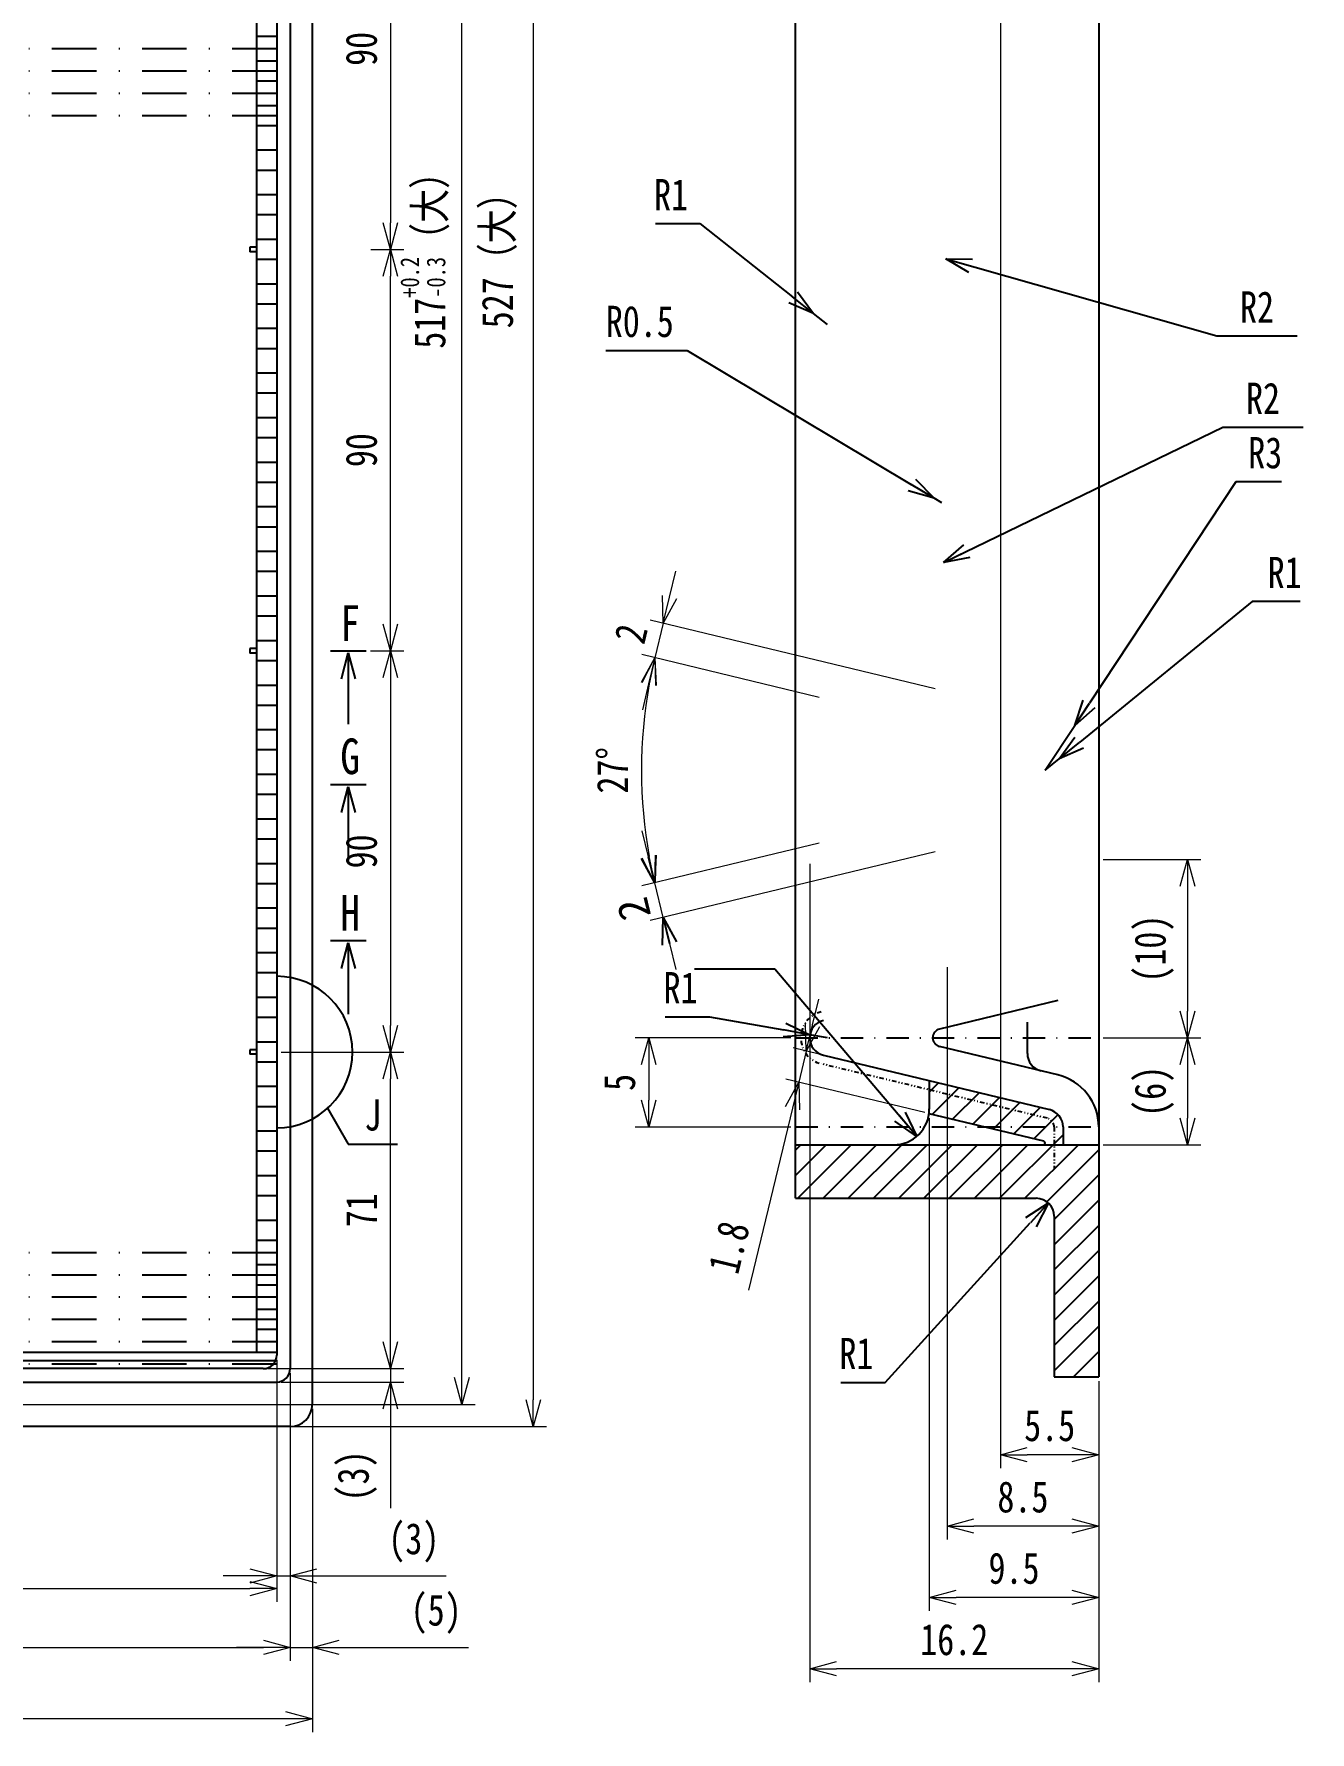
# Model space of a CAD drawing. Extents: x 641 to 1467, y 11 to 605.
# Drawn here: x 940.6 to 1083.7, y 214.9 to 405.3 of the extents above; entities that cross this region are included whole.
import ezdxf

# ---------------------------------------------------------------- set-up
doc = ezdxf.new("R2010")
doc.units = 0
doc.header["$MEASUREMENT"] = 0
doc.linetypes.add('DASHDOT', pattern=[1, 0.5, -0.25, 0, -0.25])
doc.linetypes.add('DIVIDE', pattern=[1.25, 0.5, -0.25, 0, -0.25, 0, -0.25])
doc.layers.get('0').update_dxf_attribs({"linetype": 'CONTINUOUS'})
doc.layers.get('DEFPOINTS').update_dxf_attribs({"linetype": 'CONTINUOUS'})
for name, color, linetype in [('DD0-2', 4, 'CONTINUOUS'), ('M1-1', 2, 'CONTINUOUS'), ('M1-2', 2, 'CONTINUOUS'), ('M2-1', 234, 'CONTINUOUS'), ('M2-2', 234, 'CONTINUOUS'), ('M21-1', 2, 'CONTINUOUS'), ('M3-1', 154, 'CONTINUOUS'), ('M4-2', 114, 'CONTINUOUS'), ('M80-3', 7, 'CONTINUOUS')]:
    doc.layers.add(name, color=color, linetype=linetype)
doc.styles.add('FS2312', font='', dxfattribs={"width": 0.8})
doc.styles.get("Standard").update_dxf_attribs({"font": ''})
doc.styles.get('FS2312').set_extended_font_data('SimSun')
doc.styles.get('Standard').set_extended_font_data('SimSun')
doc.dimstyles.new('ISO-25', dxfattribs={"dimtxt": 3.5, "dimasz": 3, "dimexe": 1.5, "dimexo": 0.5, "dimtad": 1, "dimdec": 1, "dimlfac": 2, "dimdsep": 46, "dimtxsty": 'FS2312', "dimblk": 'OPEN30', "dimcen": 0.09, "dimclrd": 4, "dimclre": 4, "dimclrt": 4, "dimadec": 0, "dimazin": 0, "dimtfac": 1, "dimtdec": 1, "dimtmove": 0, "dimatfit": 3, "dimldrblk": 'OPEN30', "dimfxl": 1, "dimlwd": 18, "dimlwe": 18, "dimarcsym": 0})
doc.dimstyles.new('LEADSTYL', dxfattribs={"dimtxt": 3, "dimasz": 3, "dimexe": 0.18, "dimexo": 0.0625, "dimgap": 1, "dimtad": 0, "dimtih": 1, "dimtoh": 1, "dimdec": 4, "dimzin": 0, "dimdsep": 46, "dimtxsty": 'Standard', "dimblk1": 'OPEN', "dimblk2": 'OPEN', "dimsah": 1, "dimcen": 0.09, "dimadec": 0, "dimazin": 0, "dimtfac": 1, "dimtdec": 4, "dimtofl": 0, "dimtmove": 0, "dimatfit": 3, "dimldrblk": 'OPEN', "dimfxl": 1, "dimtolj": 1, "dimtzin": 0, "dimarcsym": 0})
doc.dimstyles.get("Standard").update_dxf_attribs({"dimtxt": 3.5, "dimasz": 3, "dimexe": 1.5, "dimexo": 0.5, "dimgap": 1.5, "dimtad": 3, "dimtoh": 1, "dimlfac": 0.5, "dimdsep": 46, "dimtxsty": 'FS2312', "dimblk1": 'OPEN', "dimblk2": 'OPEN', "dimsah": 1, "dimcen": 0.09, "dimadec": 0, "dimazin": 0, "dimtfac": 1, "dimtmove": 0, "dimatfit": 3, "dimldrblk": 'OPEN', "dimfxl": 1, "dimtolj": 1, "dimtzin": 0, "dimarcsym": 0})

# ---------------------------------------------------------------- blocks, each defined once
blk = doc.blocks.new('_OPEN')
at = {"color": 0}
for p, q in [((0, 0), (-1, 0)), ((-0.966, 0.259), (0, 0)), ((0, 0), (-0.966, -0.259))]:
    blk.add_line(p, q, dxfattribs=at)
blk = doc.blocks.new('_Open30')
at = {"color": 0, "linetype": 'ByBlock', "lineweight": -2}
for p, q in [((-1, 0.268), (0, 0)), ((0, 0), (-1, -0.268)), ((0, 0), (-1, 0))]:
    blk.add_line(p, q, dxfattribs=at)
blk = doc.blocks.new('*D213')
at = {"layer": 'DD0-2', "color": 4, "lineweight": 18, "transparency": 16777216}
for p, q in [((1027.91, 294.18), (1028.62, 297.09)), ((1028.65, 290.91), (1025.75, 291.61)), ((1027.21, 291.26), (1026.37, 287.76)), ((1040.52, 284.35), (1024.91, 288.11)), ((1025.66, 284.85), (1020.74, 264.43))]:
    blk.add_line(p, q, dxfattribs=at)
at = {"layer": 'DEFPOINTS', "color": 0, "transparency": 16777216}
for p in [(1029.13, 290.8), (1026.37, 287.76), (1041, 284.23)]:
    blk.add_point(p, dxfattribs=at)
at = {"layer": 'DD0-2', "color": 4, "lineweight": 18, "transparency": 16777216, "xscale": 3, "yscale": 3, "zscale": 3}
for p, rotation in [((1027.21, 291.26), 256.4390000000021), ((1026.37, 287.76), 76.43900000000215)]:
    blk.add_blockref('_Open30', p, dxfattribs=dict(at, rotation=rotation))
at = {"layer": 'DD0-2', "color": 4, "transparency": 16777216, "insert": (1018.55, 269.24), "char_height": 3.5, "attachment_point": 5, "rotation": 76.439, "style": 'FS2312'}
blk.add_mtext('1.8', dxfattribs=at)
blk = doc.blocks.new('*D214')
at = {"layer": 'DD0-2', "color": 4, "lineweight": 18, "transparency": 16777216}
for p, q in [((1041, 283.73), (1041, 228.49)), ((1060, 254.24), (1060, 228.49)), ((1057, 229.99), (1044, 229.99))]:
    blk.add_line(p, q, dxfattribs=at)
at = {"layer": 'DEFPOINTS', "color": 0, "transparency": 16777216}
for p in [(1041, 284.23), (1060, 254.74), (1041, 229.99)]:
    blk.add_point(p, dxfattribs=at)
at = {"layer": 'DD0-2', "color": 4, "lineweight": 18, "transparency": 16777216, "xscale": 3, "yscale": 3, "zscale": 3, "rotation": 180}
blk.add_blockref('_Open30', (1041, 229.99), dxfattribs=at)
at = {"layer": 'DD0-2', "color": 4, "lineweight": 18, "transparency": 16777216, "xscale": 3, "yscale": 3, "zscale": 3}
blk.add_blockref('_Open30', (1060, 229.99), dxfattribs=at)
at = {"layer": 'DD0-2', "color": 4, "transparency": 16777216, "insert": (1050.5, 233.24), "char_height": 3.5, "attachment_point": 5, "style": 'FS2312'}
blk.add_mtext('9.5', dxfattribs=at)
blk = doc.blocks.new('*D215')
at = {"layer": 'DD0-2', "color": 4, "lineweight": 18, "transparency": 16777216}
for p, q in [((1025.5, 292.74), (1008.05, 292.74)), ((1009.55, 289.74), (1009.55, 285.74)), ((1025.5, 282.74), (1008.05, 282.74))]:
    blk.add_line(p, q, dxfattribs=at)
at = {"layer": 'DEFPOINTS', "color": 0, "transparency": 16777216}
for p in [(1026, 292.74), (1009.55, 282.74), (1026, 282.74)]:
    blk.add_point(p, dxfattribs=at)
at = {"layer": 'DD0-2', "color": 4, "lineweight": 18, "transparency": 16777216, "xscale": 3, "yscale": 3, "zscale": 3}
for p, rotation in [((1009.55, 292.74), 90), ((1009.55, 282.74), 270)]:
    blk.add_blockref('_Open30', p, dxfattribs=dict(at, rotation=rotation))
at = {"layer": 'DD0-2', "color": 4, "transparency": 16777216, "insert": (1006.3, 287.74), "char_height": 3.5, "attachment_point": 5, "rotation": 90, "style": 'FS2312'}
blk.add_mtext('5', dxfattribs=at)
blk = doc.blocks.new('*D216')
at = {"layer": 'DD0-2', "color": 4, "lineweight": 18, "transparency": 16777216}
for p, q in [((1060.5, 292.74), (1071.45, 292.74)), ((1069.95, 289.74), (1069.95, 283.74)), ((1060.5, 280.74), (1071.45, 280.74))]:
    blk.add_line(p, q, dxfattribs=at)
at = {"layer": 'DEFPOINTS', "color": 0, "transparency": 16777216}
for p in [(1060, 292.74), (1060, 280.74), (1069.95, 280.74)]:
    blk.add_point(p, dxfattribs=at)
at = {"layer": 'DD0-2', "color": 4, "lineweight": 18, "transparency": 16777216, "xscale": 3, "yscale": 3, "zscale": 3}
for p, rotation in [((1069.95, 292.74), 90), ((1069.95, 280.74), 270)]:
    blk.add_blockref('_Open30', p, dxfattribs=dict(at, rotation=rotation))
at = {"layer": 'DD0-2', "color": 4, "transparency": 16777216, "insert": (1066.22, 286.74), "char_height": 3.5, "attachment_point": 5, "rotation": 90, "style": 'FS2312'}
blk.add_mtext('(6)', dxfattribs=at)
blk = doc.blocks.new('*D267')
at = {"layer": 'DEFPOINTS', "color": 0, "transparency": 16777216}
for p in [(1054.35, 274.22), (1053, 272.74)]:
    blk.add_point(p, dxfattribs=at)
at = {"layer": 'M1-2', "color": 0, "lineweight": -2, "transparency": 16777216}
for p, q in [((1036.07, 254.09), (1052.33, 272)), ((1031.09, 254.09), (1036.07, 254.09))]:
    blk.add_line(p, q, dxfattribs=at)
at = {"layer": 'M1-2', "color": 0, "lineweight": -2, "transparency": 16777216, "xscale": 3, "yscale": 3, "zscale": 3, "rotation": 47.75520836182626}
blk.add_blockref('_OPEN', (1054.35, 274.22), dxfattribs=at)
at = {"layer": 'M1-2', "color": 0, "transparency": 16777216, "insert": (1032.83, 257.34), "char_height": 3.5, "attachment_point": 5, "style": 'FS2312'}
blk.add_mtext('\\A1;R1', dxfattribs=at)
blk = doc.blocks.new('*D270')
at = {"layer": 'DD0-2', "color": 0, "lineweight": -2, "transparency": 16777216}
for p, q in [((1075.35, 355.08), (1058.96, 330.25)), ((1080.48, 355.08), (1075.35, 355.08)), ((1054, 322.74), (1057.31, 327.75))]:
    blk.add_line(p, q, dxfattribs=at)
at = {"layer": 'DEFPOINTS', "color": 0, "transparency": 16777216}
for p in [(1057.31, 327.75), (1054, 322.74)]:
    blk.add_point(p, dxfattribs=at)
at = {"layer": 'DD0-2', "color": 0, "lineweight": -2, "transparency": 16777216, "xscale": 3, "yscale": 3, "zscale": 3, "rotation": 236.5774203028363}
blk.add_blockref('_OPEN', (1057.31, 327.75), dxfattribs=at)
at = {"layer": 'DD0-2', "color": 0, "transparency": 16777216, "insert": (1078.66, 358.33), "char_height": 3.5, "attachment_point": 5, "style": 'FS2312'}
blk.add_mtext('\\A1;R3', dxfattribs=at)
blk = doc.blocks.new('*D271')
at = {"layer": 'DD0-2', "color": 4, "lineweight": 18, "transparency": 16777216}
for p, q in [((1060.5, 312.74), (1071.45, 312.74)), ((1069.95, 309.74), (1069.95, 295.74)), ((1060.5, 292.74), (1071.45, 292.74))]:
    blk.add_line(p, q, dxfattribs=at)
at = {"layer": 'DEFPOINTS', "color": 0, "transparency": 16777216}
for p in [(1060, 312.74), (1060, 292.74), (1069.95, 292.74)]:
    blk.add_point(p, dxfattribs=at)
at = {"layer": 'DD0-2', "color": 4, "lineweight": 18, "transparency": 16777216, "xscale": 3, "yscale": 3, "zscale": 3}
for p, rotation in [((1069.95, 312.74), 90), ((1069.95, 292.74), 270)]:
    blk.add_blockref('_Open30', p, dxfattribs=dict(at, rotation=rotation))
at = {"layer": 'DD0-2', "color": 4, "transparency": 16777216, "insert": (1066.22, 302.74), "char_height": 3.5, "attachment_point": 5, "rotation": 90, "style": 'FS2312'}
blk.add_mtext('(10)', dxfattribs=at)
blk = doc.blocks.new('*D272')
at = {"layer": 'DEFPOINTS', "color": 0, "transparency": 16777216}
for p in [(1027.63, 293.09), (1029.6, 292.74)]:
    blk.add_point(p, dxfattribs=at)
at = {"layer": 'M1-2', "color": 0, "lineweight": -2, "transparency": 16777216}
for p, q in [((1011.39, 295.11), (1016.36, 295.11)), ((1016.36, 295.11), (1024.68, 293.62)), ((1029.6, 292.74), (1027.63, 293.09))]:
    blk.add_line(p, q, dxfattribs=at)
at = {"layer": 'M1-2', "color": 0, "lineweight": -2, "transparency": 16777216, "xscale": 3, "yscale": 3, "zscale": 3, "rotation": 349.8497270251733}
blk.add_blockref('_OPEN', (1027.63, 293.09), dxfattribs=at)
at = {"layer": 'M1-2', "color": 0, "transparency": 16777216, "insert": (1013.12, 298.36), "char_height": 3.5, "attachment_point": 5, "style": 'FS2312'}
blk.add_mtext('\\A1;R1', dxfattribs=at)
blk = doc.blocks.new('*D273')
at = {"layer": 'DEFPOINTS', "color": 0, "transparency": 16777216}
for p in [(1028.03, 373.98), (1029.6, 372.74)]:
    blk.add_point(p, dxfattribs=at)
at = {"layer": 'M1-2', "color": 0, "lineweight": -2, "transparency": 16777216}
for p, q in [((1010.31, 384.04), (1015.28, 384.04)), ((1015.28, 384.04), (1025.68, 375.84)), ((1029.6, 372.74), (1028.03, 373.98))]:
    blk.add_line(p, q, dxfattribs=at)
at = {"layer": 'M1-2', "color": 0, "lineweight": -2, "transparency": 16777216, "xscale": 3, "yscale": 3, "zscale": 3, "rotation": 321.7204876806157}
blk.add_blockref('_OPEN', (1028.03, 373.98), dxfattribs=at)
at = {"layer": 'M1-2', "color": 0, "transparency": 16777216, "insert": (1012.05, 387.29), "char_height": 3.5, "attachment_point": 5, "style": 'FS2312'}
blk.add_mtext('\\A1;R1', dxfattribs=at)
blk = doc.blocks.new('*D274')
at = {"layer": 'DEFPOINTS', "color": 0, "transparency": 16777216}
for p in [(1041.54, 353.25), (1042.4, 352.74)]:
    blk.add_point(p, dxfattribs=at)
at = {"layer": 'M1-2', "color": 0, "lineweight": -2, "transparency": 16777216}
for p, q in [((1004.73, 369.8), (1013.87, 369.8)), ((1013.87, 369.8), (1038.96, 354.79)), ((1042.4, 352.74), (1041.54, 353.25))]:
    blk.add_line(p, q, dxfattribs=at)
at = {"layer": 'M1-2', "color": 0, "lineweight": -2, "transparency": 16777216, "xscale": 3, "yscale": 3, "zscale": 3, "rotation": 329.1247083170966}
blk.add_blockref('_OPEN', (1041.54, 353.25), dxfattribs=at)
at = {"layer": 'M1-2', "color": 0, "transparency": 16777216, "insert": (1008.55, 373.05), "char_height": 3.5, "attachment_point": 5, "style": 'FS2312'}
blk.add_mtext('\\A1;R0.5', dxfattribs=at)
blk = doc.blocks.new('*D275')
at = {"layer": 'DD0-2', "color": 0, "lineweight": -2, "transparency": 16777216}
for p, q in [((1077.2, 341.67), (1057.88, 325.9)), ((1082.58, 341.67), (1077.2, 341.67)), ((1054, 322.74), (1055.55, 324.01))]:
    blk.add_line(p, q, dxfattribs=at)
at = {"layer": 'DEFPOINTS', "color": 0, "transparency": 16777216}
for p in [(1055.55, 324.01), (1054, 322.74)]:
    blk.add_point(p, dxfattribs=at)
at = {"layer": 'DD0-2', "color": 0, "lineweight": -2, "transparency": 16777216, "xscale": 3, "yscale": 3, "zscale": 3, "rotation": 219.218882815693}
blk.add_blockref('_OPEN', (1055.55, 324.01), dxfattribs=at)
at = {"layer": 'DD0-2', "color": 0, "transparency": 16777216, "insert": (1080.84, 344.92), "char_height": 3.5, "attachment_point": 5, "style": 'FS2312'}
blk.add_mtext('\\A1;R1', dxfattribs=at)
blk = doc.blocks.new('*D279')
at = {"layer": 'DD0-2', "color": 4, "lineweight": 18, "transparency": 16777216}
for p, q in [((1027.6, 312.24), (1027.6, 220.49)), ((1060, 254.24), (1060, 220.49)), ((1057, 221.99), (1030.6, 221.99))]:
    blk.add_line(p, q, dxfattribs=at)
at = {"layer": 'DEFPOINTS', "color": 0, "transparency": 16777216}
for p in [(1027.6, 312.74), (1060, 254.74), (1027.6, 221.99)]:
    blk.add_point(p, dxfattribs=at)
at = {"layer": 'DD0-2', "color": 4, "lineweight": 18, "transparency": 16777216, "xscale": 3, "yscale": 3, "zscale": 3, "rotation": 180}
blk.add_blockref('_Open30', (1027.6, 221.99), dxfattribs=at)
at = {"layer": 'DD0-2', "color": 4, "lineweight": 18, "transparency": 16777216, "xscale": 3, "yscale": 3, "zscale": 3}
blk.add_blockref('_Open30', (1060, 221.99), dxfattribs=at)
at = {"layer": 'DD0-2', "color": 4, "transparency": 16777216, "insert": (1043.8, 225.24), "char_height": 3.5, "attachment_point": 5, "style": 'FS2312'}
blk.add_mtext('16.2', dxfattribs=at)
blk = doc.blocks.new('*D280')
at = {"layer": 'DD0-2', "color": 4, "lineweight": 18, "transparency": 16777216}
for p, q in [((1011.88, 342.16), (1012.59, 345.07)), ((1041.68, 331.89), (1009.72, 339.59)), ((1011.18, 339.24), (1010.24, 335.35)), ((1028.65, 330.91), (1008.79, 335.71)), ((1009.54, 332.44), (1008.84, 329.52))]:
    blk.add_line(p, q, dxfattribs=at)
at = {"layer": 'DEFPOINTS', "color": 0, "transparency": 16777216}
for p in [(1010.24, 335.35), (1042.16, 331.77), (1029.13, 330.8)]:
    blk.add_point(p, dxfattribs=at)
at = {"layer": 'DD0-2', "color": 4, "lineweight": 18, "transparency": 16777216, "xscale": 3, "yscale": 3, "zscale": 3}
for p, rotation in [((1011.18, 339.24), 256.4390000000021), ((1010.24, 335.35), 76.43900000000215)]:
    blk.add_blockref('_Open30', p, dxfattribs=dict(at, rotation=rotation))
at = {"layer": 'DD0-2', "color": 4, "transparency": 16777216, "insert": (1007.55, 338.06), "char_height": 3.5, "attachment_point": 5, "rotation": 76.439, "style": 'FS2312'}
blk.add_mtext('2', dxfattribs=at)
blk = doc.blocks.new('*D281')
at = {"layer": 'DD0-2', "color": 4, "lineweight": 18, "transparency": 16777216}
for p, q in [((1028.65, 330.91), (1008.78, 335.71)), ((1028.65, 314.57), (1008.78, 309.77))]:
    blk.add_line(p, q, dxfattribs=at)
blk.add_arc((1062.53, 322.74), 53.8, 169.6338, 190.3662, dxfattribs=at)
at = {"layer": 'DEFPOINTS', "color": 0, "transparency": 16777216}
for p in [(1029.13, 330.8), (1008.9, 326.98), (1054.47, 324.69), (1054.47, 320.8), (1029.13, 314.69)]:
    blk.add_point(p, dxfattribs=at)
at = {"layer": 'DD0-2', "color": 4, "lineweight": 18, "transparency": 16777216, "xscale": 3, "yscale": 3, "zscale": 3}
for p, rotation in [((1010.23, 335.36), 78.03604992694011), ((1010.23, 310.13), 281.9639500730599)]:
    blk.add_blockref('_Open30', p, dxfattribs=dict(at, rotation=rotation))
at = {"layer": 'DD0-2', "color": 4, "transparency": 16777216, "insert": (1005.48, 322.74), "char_height": 3.5, "attachment_point": 5, "rotation": 90, "style": 'FS2312'}
blk.add_mtext('27°', dxfattribs=at)
blk = doc.blocks.new('*D283')
at = {"layer": 'DD0-2', "color": 4, "lineweight": 18, "transparency": 16777216}
for p, q in [((1048.99, 491), (1048.99, 244.49)), ((1060, 254.24), (1060, 244.49)), ((1057, 245.99), (1051.99, 245.99))]:
    blk.add_line(p, q, dxfattribs=at)
at = {"layer": 'DEFPOINTS', "color": 0, "transparency": 16777216}
for p in [(1048.99, 491.5), (1060, 254.74), (1048.99, 245.99)]:
    blk.add_point(p, dxfattribs=at)
at = {"layer": 'DD0-2', "color": 4, "lineweight": 18, "transparency": 16777216, "xscale": 3, "yscale": 3, "zscale": 3, "rotation": 180}
blk.add_blockref('_Open30', (1048.99, 245.99), dxfattribs=at)
at = {"layer": 'DD0-2', "color": 4, "lineweight": 18, "transparency": 16777216, "xscale": 3, "yscale": 3, "zscale": 3}
blk.add_blockref('_Open30', (1060, 245.99), dxfattribs=at)
at = {"layer": 'DD0-2', "color": 4, "transparency": 16777216, "insert": (1054.5, 249.24), "char_height": 3.5, "attachment_point": 5, "style": 'FS2312'}
blk.add_mtext('5.5', dxfattribs=at)
blk = doc.blocks.new('*D284')
at = {"layer": 'DD0-2', "color": 4, "lineweight": 18, "transparency": 16777216}
for p, q in [((1043, 300.68), (1043, 236.49)), ((1060, 254.24), (1060, 236.49)), ((1057, 237.99), (1046, 237.99))]:
    blk.add_line(p, q, dxfattribs=at)
at = {"layer": 'DEFPOINTS', "color": 0, "transparency": 16777216}
for p in [(1043, 301.18), (1060, 254.74), (1043, 237.99)]:
    blk.add_point(p, dxfattribs=at)
at = {"layer": 'DD0-2', "color": 4, "lineweight": 18, "transparency": 16777216, "xscale": 3, "yscale": 3, "zscale": 3, "rotation": 180}
blk.add_blockref('_Open30', (1043, 237.99), dxfattribs=at)
at = {"layer": 'DD0-2', "color": 4, "lineweight": 18, "transparency": 16777216, "xscale": 3, "yscale": 3, "zscale": 3}
blk.add_blockref('_Open30', (1060, 237.99), dxfattribs=at)
at = {"layer": 'DD0-2', "color": 4, "transparency": 16777216, "insert": (1051.5, 241.24), "char_height": 3.5, "attachment_point": 5, "style": 'FS2312'}
blk.add_mtext('8.5', dxfattribs=at)
blk = doc.blocks.new('*D304')
at = {"layer": 'DD0-2', "color": 4, "lineweight": 18, "transparency": 16777216}
for p, q in [((968.35, 510.14), (990.1, 510.14)), ((988.6, 254.64), (988.6, 507.14)), ((772.1, 251.64), (990.1, 251.64))]:
    blk.add_line(p, q, dxfattribs=at)
at = {"layer": 'DEFPOINTS', "color": 0, "transparency": 16777216}
for p in [(967.85, 510.14), (988.6, 510.14), (771.6, 251.64)]:
    blk.add_point(p, dxfattribs=at)
at = {"layer": 'DD0-2', "color": 4, "lineweight": 18, "transparency": 16777216, "xscale": 3, "yscale": 3, "zscale": 3}
for p, rotation in [((988.6, 510.14), 90), ((988.6, 251.64), 270)]:
    blk.add_blockref('_Open30', p, dxfattribs=dict(at, rotation=rotation))
at = {"layer": 'DD0-2', "color": 4, "transparency": 16777216, "insert": (984.46, 380.89), "char_height": 3.5, "attachment_point": 5, "rotation": 90, "style": 'FS2312'}
blk.add_mtext('517{\\H0.6x;\\S+0.2^ -0.3;}（大）', dxfattribs=at)
blk = doc.blocks.new('*D310')
at = {"layer": 'DD0-2', "color": 4, "lineweight": 18, "transparency": 16777216}
for p, q in [((715.35, 251.14), (715.35, 214.89)), ((971.85, 251.14), (971.85, 214.89)), ((968.85, 216.39), (718.35, 216.39))]:
    blk.add_line(p, q, dxfattribs=at)
at = {"layer": 'DEFPOINTS', "color": 0, "transparency": 16777216}
for p in [(715.35, 251.64), (971.85, 251.64), (715.35, 216.39)]:
    blk.add_point(p, dxfattribs=at)
at = {"layer": 'DD0-2', "color": 4, "lineweight": 18, "transparency": 16777216, "xscale": 3, "yscale": 3, "zscale": 3, "rotation": 180}
blk.add_blockref('_Open30', (715.35, 216.39), dxfattribs=at)
at = {"layer": 'DD0-2', "color": 4, "lineweight": 18, "transparency": 16777216, "xscale": 3, "yscale": 3, "zscale": 3}
blk.add_blockref('_Open30', (971.85, 216.39), dxfattribs=at)
at = {"layer": 'DD0-2', "color": 4, "transparency": 16777216, "insert": (843.6, 220.52), "char_height": 3.5, "attachment_point": 5, "style": 'FS2312'}
blk.add_mtext('{\\W0.83;513{\\H2.10;{\\W0.83;{\\S 0^ -1;}}}（大）}', dxfattribs=at)
blk = doc.blocks.new('*D312')
at = {"layer": 'DD0-2', "color": 4, "lineweight": 18, "transparency": 16777216}
for p, q in [((717.85, 255.14), (717.85, 222.89)), ((969.35, 255.14), (969.35, 222.89)), ((720.85, 224.39), (966.35, 224.39))]:
    blk.add_line(p, q, dxfattribs=at)
at = {"layer": 'DEFPOINTS', "color": 0, "transparency": 16777216}
for p in [(717.85, 255.64), (969.35, 255.64), (969.35, 224.39)]:
    blk.add_point(p, dxfattribs=at)
at = {"layer": 'DD0-2', "color": 4, "lineweight": 18, "transparency": 16777216, "xscale": 3, "yscale": 3, "zscale": 3, "rotation": 180}
blk.add_blockref('_Open30', (717.85, 224.39), dxfattribs=at)
at = {"layer": 'DD0-2', "color": 4, "lineweight": 18, "transparency": 16777216, "xscale": 3, "yscale": 3, "zscale": 3}
blk.add_blockref('_Open30', (969.35, 224.39), dxfattribs=at)
at = {"layer": 'DD0-2', "color": 4, "transparency": 16777216, "insert": (843.6, 228.18), "char_height": 3.5, "attachment_point": 5, "style": 'FS2312'}
blk.add_mtext('\\W0.83;503（大）', dxfattribs=at)
blk = doc.blocks.new('*D313')
at = {"layer": 'DD0-2', "color": 4, "lineweight": 18, "transparency": 16777216}
for p, q in [((969.35, 255.14), (969.35, 222.89)), ((971.85, 251.14), (971.85, 222.89)), ((966.35, 224.39), (963.35, 224.39)), ((969.35, 224.39), (971.85, 224.39)), ((974.85, 224.39), (989.35, 224.39))]:
    blk.add_line(p, q, dxfattribs=at)
at = {"layer": 'DEFPOINTS', "color": 0, "transparency": 16777216}
for p in [(969.35, 255.64), (971.85, 251.64), (969.35, 224.39)]:
    blk.add_point(p, dxfattribs=at)
at = {"layer": 'DD0-2', "color": 4, "lineweight": 18, "transparency": 16777216, "xscale": 3, "yscale": 3, "zscale": 3}
blk.add_blockref('_Open30', (969.35, 224.39), dxfattribs=at)
at = {"layer": 'DD0-2', "color": 4, "lineweight": 18, "transparency": 16777216, "xscale": 3, "yscale": 3, "zscale": 3, "rotation": 180}
blk.add_blockref('_Open30', (971.85, 224.39), dxfattribs=at)
at = {"layer": 'DD0-2', "color": 4, "transparency": 16777216, "insert": (985.72, 228.11), "char_height": 3.5, "attachment_point": 5, "style": 'FS2312'}
blk.add_mtext('(5)', dxfattribs=at)
blk = doc.blocks.new('*D315')
at = {"layer": 'DD0-2', "color": 4, "lineweight": 18, "transparency": 16777216}
for p, q in [((967.85, 256.64), (967.85, 230.89)), ((969.35, 255.14), (969.35, 230.89)), ((964.85, 232.39), (961.85, 232.39)), ((967.85, 232.39), (969.35, 232.39)), ((972.35, 232.39), (986.85, 232.39))]:
    blk.add_line(p, q, dxfattribs=at)
at = {"layer": 'DEFPOINTS', "color": 0, "transparency": 16777216}
for p in [(967.85, 257.14), (969.35, 255.64), (969.35, 232.39)]:
    blk.add_point(p, dxfattribs=at)
at = {"layer": 'DD0-2', "color": 4, "lineweight": 18, "transparency": 16777216, "xscale": 3, "yscale": 3, "zscale": 3}
blk.add_blockref('_Open30', (967.85, 232.39), dxfattribs=at)
at = {"layer": 'DD0-2', "color": 4, "lineweight": 18, "transparency": 16777216, "xscale": 3, "yscale": 3, "zscale": 3, "rotation": 180}
blk.add_blockref('_Open30', (969.35, 232.39), dxfattribs=at)
at = {"layer": 'DD0-2', "color": 4, "transparency": 16777216, "insert": (983.22, 236.11), "char_height": 3.5, "attachment_point": 5, "style": 'FS2312'}
blk.add_mtext('(3)', dxfattribs=at)
blk = doc.blocks.new('*D316')
at = {"layer": 'DD0-2', "color": 4, "lineweight": 18, "transparency": 16777216}
for p, q in [((719.35, 256.64), (719.35, 229.48)), ((967.85, 256.64), (967.85, 229.48)), ((722.35, 230.98), (964.85, 230.98))]:
    blk.add_line(p, q, dxfattribs=at)
at = {"layer": 'DEFPOINTS', "color": 0, "transparency": 16777216}
for p in [(719.35, 257.14), (967.85, 257.14), (967.85, 230.98)]:
    blk.add_point(p, dxfattribs=at)
at = {"layer": 'DD0-2', "color": 4, "lineweight": 18, "transparency": 16777216, "xscale": 3, "yscale": 3, "zscale": 3, "rotation": 180}
blk.add_blockref('_Open30', (719.35, 230.98), dxfattribs=at)
at = {"layer": 'DD0-2', "color": 4, "lineweight": 18, "transparency": 16777216, "xscale": 3, "yscale": 3, "zscale": 3}
blk.add_blockref('_Open30', (967.85, 230.98), dxfattribs=at)
at = {"layer": 'DD0-2', "color": 4, "transparency": 16777216, "insert": (843.6, 234.23), "char_height": 3.5, "attachment_point": 5, "style": 'FS2312'}
blk.add_mtext('497', dxfattribs=at)
blk = doc.blocks.new('*D317')
at = {"layer": 'DD0-2', "color": 4, "lineweight": 18, "transparency": 16777216}
for p, q in [((943.6, 512.64), (998.1, 512.64)), ((996.6, 509.64), (996.6, 252.14)), ((969.85, 249.14), (998.1, 249.14))]:
    blk.add_line(p, q, dxfattribs=at)
at = {"layer": 'DEFPOINTS', "color": 0, "transparency": 16777216}
for p in [(943.1, 512.64), (969.35, 249.14), (996.6, 249.14)]:
    blk.add_point(p, dxfattribs=at)
at = {"layer": 'DD0-2', "color": 4, "lineweight": 18, "transparency": 16777216, "xscale": 3, "yscale": 3, "zscale": 3}
for p, rotation in [((996.6, 512.64), 90), ((996.6, 249.14), 270)]:
    blk.add_blockref('_Open30', p, dxfattribs=dict(at, rotation=rotation))
at = {"layer": 'DD0-2', "color": 4, "transparency": 16777216, "insert": (992.81, 380.89), "char_height": 3.5, "attachment_point": 5, "rotation": 90, "style": 'FS2312'}
blk.add_mtext('527（大）', dxfattribs=at)
blk = doc.blocks.new('*D320')
at = {"layer": 'DD0-2', "color": 4, "lineweight": 18, "transparency": 16777216}
for p, q in [((980.6, 258.64), (980.6, 261.64)), ((966.85, 255.64), (982.1, 255.64)), ((980.6, 255.64), (980.6, 254.14)), ((968.35, 254.14), (982.1, 254.14)), ((980.6, 251.14), (980.6, 239.99))]:
    blk.add_line(p, q, dxfattribs=at)
at = {"layer": 'DEFPOINTS', "color": 0, "transparency": 16777216}
for p in [(966.35, 255.64), (967.85, 254.14), (980.6, 254.14)]:
    blk.add_point(p, dxfattribs=at)
at = {"layer": 'DD0-2', "color": 4, "lineweight": 18, "transparency": 16777216, "xscale": 3, "yscale": 3, "zscale": 3}
for p, rotation in [((980.6, 255.64), 270), ((980.6, 254.14), 90)]:
    blk.add_blockref('_Open30', p, dxfattribs=dict(at, rotation=rotation))
at = {"layer": 'DD0-2', "color": 4, "transparency": 16777216, "insert": (976.88, 243.61), "char_height": 3.5, "attachment_point": 5, "rotation": 90, "style": 'FS2312'}
blk.add_mtext('(3)', dxfattribs=at)
blk = doc.blocks.new('*D321')
at = {"layer": 'DD0-2', "color": 4, "lineweight": 18, "transparency": 16777216}
for p, q in [((968.35, 291.14), (982.1, 291.14)), ((980.6, 258.64), (980.6, 288.14)), ((966.85, 255.64), (982.1, 255.64))]:
    blk.add_line(p, q, dxfattribs=at)
at = {"layer": 'DEFPOINTS', "color": 0, "transparency": 16777216}
for p in [(967.85, 291.14), (980.6, 291.14), (966.35, 255.64)]:
    blk.add_point(p, dxfattribs=at)
at = {"layer": 'DD0-2', "color": 4, "lineweight": 18, "transparency": 16777216, "xscale": 3, "yscale": 3, "zscale": 3}
for p, rotation in [((980.6, 291.14), 90), ((980.6, 255.64), 270)]:
    blk.add_blockref('_Open30', p, dxfattribs=dict(at, rotation=rotation))
at = {"layer": 'DD0-2', "color": 4, "transparency": 16777216, "insert": (977.35, 273.39), "char_height": 3.5, "attachment_point": 5, "rotation": 90, "style": 'FS2312'}
blk.add_mtext('71', dxfattribs=at)
blk = doc.blocks.new('*D322')
at = {"layer": 'DD0-2', "color": 4, "lineweight": 18, "transparency": 16777216}
for p, q in [((978.37, 336.14), (982.1, 336.14)), ((980.6, 333.14), (980.6, 294.14)), ((968.35, 291.14), (982.1, 291.14))]:
    blk.add_line(p, q, dxfattribs=at)
at = {"layer": 'DEFPOINTS', "color": 0, "transparency": 16777216}
for p in [(977.87, 336.14), (967.85, 291.14), (980.6, 291.14)]:
    blk.add_point(p, dxfattribs=at)
at = {"layer": 'DD0-2', "color": 4, "lineweight": 18, "transparency": 16777216, "xscale": 3, "yscale": 3, "zscale": 3}
for p, rotation in [((980.6, 336.14), 90), ((980.6, 291.14), 270)]:
    blk.add_blockref('_Open30', p, dxfattribs=dict(at, rotation=rotation))
at = {"layer": 'DD0-2', "color": 4, "transparency": 16777216, "insert": (977.35, 313.64), "char_height": 3.5, "attachment_point": 5, "rotation": 90, "style": 'FS2312'}
blk.add_mtext('90', dxfattribs=at)
blk = doc.blocks.new('*D323')
at = {"layer": 'DD0-2', "color": 4, "lineweight": 18, "transparency": 16777216}
for p, q in [((978.41, 381.14), (982.1, 381.14)), ((980.6, 339.14), (980.6, 378.14)), ((978.37, 336.14), (982.1, 336.14))]:
    blk.add_line(p, q, dxfattribs=at)
at = {"layer": 'DEFPOINTS', "color": 0, "transparency": 16777216}
for p in [(977.91, 381.14), (980.6, 381.14), (977.87, 336.14)]:
    blk.add_point(p, dxfattribs=at)
at = {"layer": 'DD0-2', "color": 4, "lineweight": 18, "transparency": 16777216, "xscale": 3, "yscale": 3, "zscale": 3}
for p, rotation in [((980.6, 381.14), 90), ((980.6, 336.14), 270)]:
    blk.add_blockref('_Open30', p, dxfattribs=dict(at, rotation=rotation))
at = {"layer": 'DD0-2', "color": 4, "transparency": 16777216, "insert": (977.35, 358.64), "char_height": 3.5, "attachment_point": 5, "rotation": 90, "style": 'FS2312'}
blk.add_mtext('90', dxfattribs=at)
blk = doc.blocks.new('*D324')
at = {"layer": 'DD0-2', "color": 4, "lineweight": 18, "transparency": 16777216}
for p, q in [((968.35, 426.14), (982.1, 426.14)), ((980.6, 423.14), (980.6, 384.14)), ((978.41, 381.14), (982.1, 381.14))]:
    blk.add_line(p, q, dxfattribs=at)
at = {"layer": 'DEFPOINTS', "color": 0, "transparency": 16777216}
for p in [(967.85, 426.14), (977.91, 381.14), (980.6, 381.14)]:
    blk.add_point(p, dxfattribs=at)
at = {"layer": 'DD0-2', "color": 4, "lineweight": 18, "transparency": 16777216, "xscale": 3, "yscale": 3, "zscale": 3}
for p, rotation in [((980.6, 426.14), 90), ((980.6, 381.14), 270)]:
    blk.add_blockref('_Open30', p, dxfattribs=dict(at, rotation=rotation))
at = {"layer": 'DD0-2', "color": 4, "transparency": 16777216, "insert": (977.35, 403.64), "char_height": 3.5, "attachment_point": 5, "rotation": 90, "style": 'FS2312'}
blk.add_mtext('90', dxfattribs=at)

msp = doc.modelspace()

# ---------------------------------------------------------------- linework, layer by layer
at = {"color": 0, "linetype": 'ByBlock', "lineweight": -2}
for p, q in [((1010.2361, 310.1273), (1008.7512, 312.8552)), ((1010.2361, 310.1273), (1009.5327, 313.0436)), ((1010.3141, 313.2321), (1010.2361, 310.1273)), ((1011.096, 303.134), (1011.174, 306.2388)), ((1011.174, 306.2388), (1012.6589, 303.511)), ((1011.174, 306.2388), (1011.8775, 303.3225))]:
    msp.add_line(p, q, dxfattribs=at)
at = {"layer": 'DD0-2', "color": 4, "lineweight": 18}
for p, q in [((1028.6469, 314.5681), (1008.7779, 309.7756)), ((1009.5327, 313.0436), (1008.8292, 315.96)), ((1041.6759, 313.5961), (1009.7158, 305.8871)), ((1011.174, 306.2388), (1010.2361, 310.1273)), ((1011.8775, 303.3225), (1012.5809, 300.4061))]:
    msp.add_line(p, q, dxfattribs=at)
at = {"layer": 'M1-1', "color": 7, "linetype": 'DASHDOT', "ltscale": 10}
for p, q in [((967.847, 403.6415), (719.347, 403.6415)), ((967.847, 401.1415), (719.347, 401.1415)), ((967.847, 398.6415), (719.347, 398.6415)), ((967.847, 396.1415), (719.347, 396.1415)), ((967.847, 268.6415), (719.347, 268.6415)), ((967.847, 266.1415), (719.347, 266.1415)), ((967.847, 263.6415), (719.347, 263.6415)), ((967.847, 261.1415), (719.347, 261.1415)), ((967.847, 258.6415), (719.347, 258.6415)), ((967.847, 256.1415), (719.347, 256.1415))]:
    msp.add_line(p, q, dxfattribs=at)
at = {"layer": 'M1-2'}
for p, q in [((969.347, 508.6415), (969.347, 255.6415)), ((971.847, 251.6415), (971.847, 510.1415)), ((965.597, 507.5015), (965.597, 257.4415)), ((967.847, 507.1415), (967.847, 257.1415)), ((967.847, 405.0165), (965.597, 405.0165)), ((967.847, 402.2665), (965.597, 402.2665)), ((967.847, 400.0165), (965.597, 400.0165)), ((967.847, 397.2665), (965.597, 397.2665)), ((967.847, 395.0165), (965.597, 395.0165)), ((967.847, 392.2665), (965.597, 392.2665)), ((967.847, 390.0165), (965.597, 390.0165)), ((967.847, 387.2665), (965.597, 387.2665)), ((967.847, 385.0165), (965.597, 385.0165)), ((964.847, 381.3915), (964.847, 380.8915)), ((965.597, 381.3915), (964.847, 381.3915)), ((965.597, 380.8915), (964.847, 380.8915)), ((967.847, 382.2665), (965.597, 382.2665)), ((967.847, 380.0165), (965.597, 380.0165)), ((967.847, 377.2665), (965.597, 377.2665)), ((967.847, 375.0165), (965.597, 375.0165)), ((967.847, 372.2665), (965.597, 372.2665)), ((967.847, 370.0165), (965.597, 370.0165)), ((967.847, 367.2665), (965.597, 367.2665)), ((967.847, 365.0165), (965.597, 365.0165)), ((967.847, 362.2665), (965.597, 362.2665)), ((967.847, 360.0165), (965.597, 360.0165)), ((967.847, 357.2665), (965.597, 357.2665)), ((967.847, 355.0165), (965.597, 355.0165)), ((967.847, 352.2665), (965.597, 352.2665)), ((967.847, 350.0165), (965.597, 350.0165)), ((967.847, 347.2665), (965.597, 347.2665)), ((967.847, 345.0165), (965.597, 345.0165)), ((967.847, 342.2665), (965.597, 342.2665)), ((967.847, 340.0165), (965.597, 340.0165)), ((967.847, 337.2665), (965.597, 337.2665)), ((964.847, 336.3915), (964.847, 335.8915)), ((965.597, 336.3915), (964.847, 336.3915)), ((965.597, 335.8915), (964.847, 335.8915)), ((967.847, 335.0165), (965.597, 335.0165)), ((967.847, 332.2665), (965.597, 332.2665)), ((967.847, 330.0165), (965.597, 330.0165)), ((967.847, 327.2665), (965.597, 327.2665)), ((967.847, 325.0165), (965.597, 325.0165)), ((967.847, 322.2665), (965.597, 322.2665)), ((967.847, 320.0165), (965.597, 320.0165)), ((967.847, 317.2665), (965.597, 317.2665)), ((967.847, 315.0165), (965.597, 315.0165)), ((967.847, 312.2665), (965.597, 312.2665)), ((967.847, 310.0165), (965.597, 310.0165)), ((967.847, 307.2665), (965.597, 307.2665)), ((967.847, 305.0165), (965.597, 305.0165)), ((967.847, 302.2665), (965.597, 302.2665)), ((967.847, 300.0165), (965.597, 300.0165)), ((967.847, 297.2665), (965.597, 297.2665)), ((967.847, 295.0165), (965.597, 295.0165)), ((964.847, 291.3915), (964.847, 290.8915)), ((965.597, 291.3915), (964.847, 291.3915)), ((967.847, 292.2665), (965.597, 292.2665)), ((965.597, 290.8915), (964.847, 290.8915)), ((967.847, 290.0165), (965.597, 290.0165)), ((967.847, 287.2665), (965.597, 287.2665)), ((967.847, 285.0165), (965.597, 285.0165)), ((967.847, 282.2665), (965.597, 282.2665)), ((967.847, 280.0165), (965.597, 280.0165)), ((967.847, 277.2665), (965.597, 277.2665)), ((967.847, 275.0165), (965.597, 275.0165)), ((967.847, 272.2665), (965.597, 272.2665)), ((967.847, 270.0165), (965.597, 270.0165)), ((967.847, 267.2665), (965.597, 267.2665)), ((967.847, 265.0165), (965.597, 265.0165)), ((967.847, 262.2665), (965.597, 262.2665)), ((967.847, 260.0165), (965.597, 260.0165)), ((967.847, 257.4415), (719.347, 257.4415)), ((967.847, 256.5115), (719.347, 256.5115)), ((966.347, 255.6415), (720.847, 255.6415)), ((719.347, 254.1415), (967.847, 254.1415)), ((969.347, 249.1415), (927.598, 249.1415))]:
    msp.add_line(p, q, dxfattribs=at)
for centre, radius in [((966.347, 257.1415), 1.5), ((967.847, 255.6415), 1.5), ((969.347, 251.6415), 2.5)]:
    msp.add_arc(centre, radius, 270, 0, dxfattribs=at)
at = {"layer": 'M2-1', "color": 5, "linetype": 'DIVIDE'}
for p, q in [((1054.237, 283.7133), (1028.899, 289.8253)), ((1055.002, 282.7413), (1055.002, 278.0253))]:
    msp.add_line(p, q, dxfattribs=at)
at = {"layer": 'M2-1', "color": 4}
for p, q in [((1041.002, 286.6533), (1042.035, 287.6853)), ((1041.33, 284.1523), (1044.313, 287.1353)), ((1043.609, 283.6023), (1046.592, 286.5863)), ((1045.887, 283.0523), (1048.871, 286.0363)), ((1048.166, 282.5033), (1051.15, 285.4863)), ((1050.445, 281.9533), (1053.429, 284.9373)), ((1052.724, 281.4033), (1055.446, 284.1253)), ((1048.89, 274.7413), (1056.002, 281.8543)), ((1026.002, 280.1383), (1026.605, 280.7413)), ((1026.002, 277.3103), (1029.434, 280.7413)), ((1026.262, 274.7413), (1032.262, 280.7413)), ((1029.091, 274.7413), (1035.091, 280.7413)), ((1031.919, 274.7413), (1037.919, 280.7413)), ((1034.748, 274.7413), (1040.748, 280.7413)), ((1037.576, 274.7413), (1043.576, 280.7413)), ((1040.404, 274.7413), (1046.404, 280.7413)), ((1043.233, 274.7413), (1049.233, 280.7413)), ((1046.061, 274.7413), (1052.061, 280.7413)), ((1051.718, 274.7413), (1057.718, 280.7413)), ((1054.17, 274.3653), (1060.002, 280.1973)), ((1055.002, 272.3683), (1060.002, 277.3683)), ((1055.002, 269.5403), (1060.002, 274.5403)), ((1055.002, 266.7123), (1060.002, 271.7123)), ((1055.002, 263.8833), (1060.002, 268.8833)), ((1055.002, 261.0553), (1060.002, 266.0553)), ((1055.002, 258.2263), (1060.002, 263.2263)), ((1055.002, 255.3983), (1060.002, 260.3983)), ((1057.174, 254.7413), (1060.002, 257.5693))]:
    msp.add_line(p, q, dxfattribs=at)
at = {"layer": 'M2-1', "color": 5, "linetype": 'DIVIDE'}
for centre, radius, start, end in [((1029.602, 292.7413), 3, 103.561, 256.439), ((1054.002, 282.7413), 1, 0, 76.439)]:
    msp.add_arc(centre, radius, start, end, dxfattribs=at)
at = {"layer": 'M2-2', "color": 2}
for p, q in [((1026.002, 274.7413), (1026.002, 438.6353)), ((1060.002, 435.7153), (1060.002, 254.7413)), ((1055.409, 296.9083), (1042.162, 293.7133)), ((1052.002, 290.9703), (1052.002, 294.5123)), ((1055.409, 288.5743), (1042.162, 291.7693)), ((1029.133, 290.7973), (1054.471, 284.6853)), ((1041.002, 287.9343), (1041.002, 284.7413)), ((1041.002, 284.2313), (1041.002, 284.7843)), ((1053.835, 281.1353), (1041.002, 284.2313)), ((1056.002, 282.7413), (1056.002, 280.7413)), ((1026.002, 280.7413), (1056.002, 280.7413)), ((1056.002, 280.7413), (1060.002, 280.7413)), ((1026.002, 274.7413), (1053.002, 274.7413)), ((1055.002, 272.7413), (1055.002, 254.7413)), ((1055.002, 254.7413), (1060.002, 254.7413))]:
    msp.add_line(p, q, dxfattribs=at)
for centre, radius, start, end in [((1029.602, 292.7413), 2, 103.561, 256.439), ((1042.397, 292.7413), 1, 103.561, 256.439), ((1054.002, 290.9703), 2, 180, 256.439), ((1054.002, 282.7413), 6, 0, 76.439), ((1037.002, 284.7413), 4, 270, 0), ((1054.002, 282.7413), 2, 0, 76.439), ((1053.788, 280.9413), 0.2, 270, 76.439), ((1053.002, 272.7413), 2, 0, 90)]:
    msp.add_arc(centre, radius, start, end, dxfattribs=at)
at = {"layer": 'M21-1', "color": 7, "linetype": 'DASHDOT', "ltscale": 5}
for p, q in [((1026.002, 292.7413), (1060.002, 292.7413)), ((1026.002, 282.7413), (1060.002, 282.7413))]:
    msp.add_line(p, q, dxfattribs=at)
at = {"layer": 'M3-1'}
msp.add_arc((967.847, 291.1415), 8.5, 270, 90, dxfattribs=at)
at = {"layer": 'M80-3', "color": 114}
for p, q in [((973.8709, 336.1423), (977.871, 336.1415)), ((973.8709, 321.1423), (977.871, 321.1415)), ((973.8709, 303.6423), (977.871, 303.6415))]:
    msp.add_line(p, q, dxfattribs=at)

# ---------------------------------------------------------------- texts
at = {"layer": 'DD0-2', "char_height": 3.5, "attachment_point": 5, "style": 'FS2312'}
for s, insert in [('{\\A1;R2}', (1077.741, 374.6993)), ('{\\A1;R2}', (1078.412, 364.4593)), ('{\\A1;J}', (978.621, 284.0675))]:
    msp.add_mtext(s, dxfattribs=dict(at, insert=insert))
at = {"layer": 'DD0-2', "color": 4, "insert": (1007.8551, 307.1828), "char_height": 3.5, "attachment_point": 5, "rotation": 103.561}
msp.add_mtext('2', dxfattribs=at)
at = {"layer": 'M4-2', "char_height": 4, "attachment_point": 7}
for s, insert in [('\\W0.81;{\\C2;F}', (974.9799, 337.2455)), ('\\W0.81;{\\C2;G}', (974.9799, 322.2455)), ('\\W0.81;{\\C2;H}', (974.9799, 304.7455))]:
    msp.add_mtext(s, dxfattribs=dict(at, insert=insert))

# ---------------------------------------------------------------- dimensions: what is measured, and where the dimension line sits
at = {"layer": 'DD0-2', "color": 4}
for base, p1, p2, text, override, picture, middle in [((996.598, 249.1415), (943.097, 512.6415), (969.347, 249.1415), '<>（大）', {"dimgap": 1.5}, '*D317', (996.598, 380.8915)), ((988.598, 510.1415), (771.597, 251.6415), (967.847, 510.1415), '<>{\\H0.6x;\\S+0.2^ -0.3;}（大）', {"dimgap": 1.5}, '*D304', (988.598, 380.8915)), ((1069.952, 292.7413), (1060.002, 312.7413), (1060.002, 292.7413), '(<>)', {"dimgap": 1.5, "dimlfac": 0.5}, '*D271', (1069.952, 302.7413)), ((1069.952, 280.7413), (1060.002, 292.7413), (1060.002, 280.7413), '(<>)', {"dimgap": 1.5, "dimlfac": 0.5}, '*D216', (1069.952, 286.7413)), ((980.598, 254.1415), (966.347, 255.6415), (967.847, 254.1415), '(<>)', {"dimgap": 1.5}, '*D320', (980.598, 243.6095))]:
    dim = msp.add_linear_dim(base=base, p1=p1, p2=p2, angle=90, text=text, dimstyle='ISO-25', override=override, dxfattribs=at)
    dim.commit()
    dim.dimension.update_dxf_attribs({"geometry": picture, "text_midpoint": middle, "dimtype": 160})
for base, p1, p2, override, picture, middle in [((1048.994, 245.9913), (1060.002, 254.7413), (1048.994, 491.4954), {"dimgap": 1.5, "dimlfac": 0.5}, '*D283', (1054.498, 245.9913)), ((1027.602, 221.9913), (1060.002, 254.7413), (1027.602, 312.7413), {"dimgap": 1.5, "dimlfac": 0.5}, '*D279', (1043.802, 221.9913)), ((1043.002, 237.9913), (1060.002, 254.7413), (1043.002, 301.1803), {"dimgap": 1.5, "dimlfac": 0.5}, '*D284', (1051.502, 237.9913)), ((1041.002, 229.9913), (1060.002, 254.7413), (1041.002, 284.2313), {"dimgap": 1.5, "dimlfac": 0.5}, '*D214', (1050.502, 229.9913)), ((967.847, 230.9832), (719.347, 257.1415), (967.847, 257.1415), {"dimgap": 1.5}, '*D316', (843.598, 230.9832))]:
    dim = msp.add_linear_dim(base=base, p1=p1, p2=p2, dimstyle='ISO-25', override=override, dxfattribs=at)
    dim.commit()
    dim.dimension.update_dxf_attribs({"geometry": picture, "text_midpoint": middle, "dimtype": 160})
for base, p1, p2, angle, override, picture, middle in [((980.598, 381.1415), (967.847, 426.1415), (977.913, 381.1415), 90, {"dimgap": 1.5}, '*D324', (980.598, 403.6415)), ((980.598, 381.1415), (977.871, 336.1415), (977.913, 381.1415), 90, {"dimgap": 1.5}, '*D323', (980.598, 358.6415)), ((1010.2432, 335.3536), (1042.162, 331.7693), (1029.133, 330.7973), 76.439, {"dimgap": 1.5, "dimlfac": 0.5}, '*D280', (1010.7121, 337.2978)), ((980.598, 291.1415), (977.871, 336.1415), (967.847, 291.1415), 90, {"dimgap": 1.5}, '*D322', (980.598, 313.6415)), ((1026.3657, 287.7616), (1029.133, 290.7973), (1041.002, 284.2313), 76.439, {"dimgap": 1.5, "dimlfac": 0.5}, '*D213', (1021.714, 268.4763)), ((1009.552, 282.7413), (1026.002, 292.7413), (1026.002, 282.7413), 90, {"dimgap": 1.5, "dimlfac": 0.5}, '*D215', (1009.552, 287.7413)), ((980.598, 291.1415), (966.347, 255.6415), (967.847, 291.1415), 90, {"dimgap": 1.5}, '*D321', (980.598, 273.3915))]:
    dim = msp.add_linear_dim(base=base, p1=p1, p2=p2, angle=angle, dimstyle='ISO-25', override=override, dxfattribs=at)
    dim.commit()
    dim.dimension.update_dxf_attribs({"geometry": picture, "text_midpoint": middle, "dimtype": 160})
at = {"layer": 'DD0-2'}
for mpoint, override, picture, middle in [((1057.307, 327.7493), {"dimtmove": 1}, '*D270', (1075.3466, 355.0843)), ((1055.552, 324.0063), {"dimtxt": 3.5}, '*D275', (1080.8443, 341.6703))]:
    dim = msp.add_radius_dim(center=(1054.002, 322.7413), mpoint=mpoint, dimstyle='Standard', override=override, dxfattribs=at)
    dim.commit()
    dim.dimension.update_dxf_attribs({"geometry": picture, "text_midpoint": middle, "dimtype": 164})
at = {"layer": 'DD0-2', "color": 4}
dim = msp.add_angular_dim_2l(base=(1008.9014, 326.9814), line1=((1029.133, 314.6853), (1054.471, 320.7973)), line2=((1029.133, 330.7973), (1054.471, 324.6853)), dimstyle='ISO-25', override={"dimgap": 1.5, "dimlfac": 0.5}, dxfattribs=at)
dim.commit()
dim.dimension.update_dxf_attribs({"geometry": '*D281', "text_midpoint": (1008.734, 322.7413), "dimtype": 162})
for base, p1, p2, text, picture, middle in [((969.347, 232.3915), (967.847, 257.1415), (969.347, 255.6415), '(<>)', '*D315', (983.2248, 232.3915)), ((969.347, 224.3915), (717.847, 255.6415), (969.347, 255.6415), '\\W0.83;<>（大）', '*D312', (843.598, 224.3915)), ((969.347, 224.3915), (971.847, 251.6415), (969.347, 255.6415), '(<>)', '*D313', (985.7248, 224.3915)), ((715.347, 216.3915), (971.847, 251.6415), (715.347, 251.6415), '{\\W0.83;<>{\\H2.10;{\\W0.83;{\\S 0^ -1;}}}（大）}', '*D310', (843.598, 216.3915))]:
    dim = msp.add_linear_dim(base=base, p1=p1, p2=p2, text=text, dimstyle='ISO-25', override={"dimgap": 1.5}, dxfattribs=at)
    dim.commit()
    dim.dimension.update_dxf_attribs({"geometry": picture, "text_midpoint": middle, "dimtype": 160})
at = {"layer": 'M1-2', "color": 4}
for center, mpoint, picture, middle in [((1029.602, 372.7413), (1028.032, 373.9803), '*D273', (1015.2832, 384.0413)), ((1042.397, 352.7413), (1041.539, 353.2543), '*D274', (1013.8656, 369.8003)), ((1029.602, 292.7413), (1027.634, 293.0936), '*D272', (1016.3586, 295.1123)), ((1053.002, 272.7413), (1054.347, 274.2223), '*D267', (1036.0674, 254.0943))]:
    dim = msp.add_radius_dim(center=center, mpoint=mpoint, dimstyle='Standard', override={"dimtmove": 1}, dxfattribs=at)
    dim.commit()
    dim.dimension.update_dxf_attribs({"geometry": picture, "text_midpoint": middle, "dimtype": 164})

# ---------------------------------------------------------------- leaders
at = {"layer": 'DD0-2'}
for points in [[(975.871, 335.9015), (975.871, 327.9015)], [(975.871, 320.9015), (975.871, 312.9015)], [(975.871, 303.4015), (975.871, 295.4015)], [(1039.59, 281.6913), (1023.691, 300.4303), (1014.691, 300.4303)]]:
    msp.add_leader(points, dimstyle='LEADSTYL', dxfattribs=at)
at = {"layer": 'DD0-2', "has_arrowhead": 0}
msp.add_leader([(973.548, 284.8365), (975.871, 280.8175), (981.371, 280.8175)], dimstyle='LEADSTYL', dxfattribs=at)
at = {"layer": 'M1-2', "color": 4}
for points in [[(1042.85, 380.0873), (1073.241, 371.4493), (1082.241, 371.4493)], [(1042.602, 346.0453), (1073.912, 361.2093), (1082.912, 361.2093)]]:
    msp.add_leader(points, dimstyle='Standard', override={"dimtmove": 1}, dxfattribs=at)

doc.saveas('drawing.dxf')
